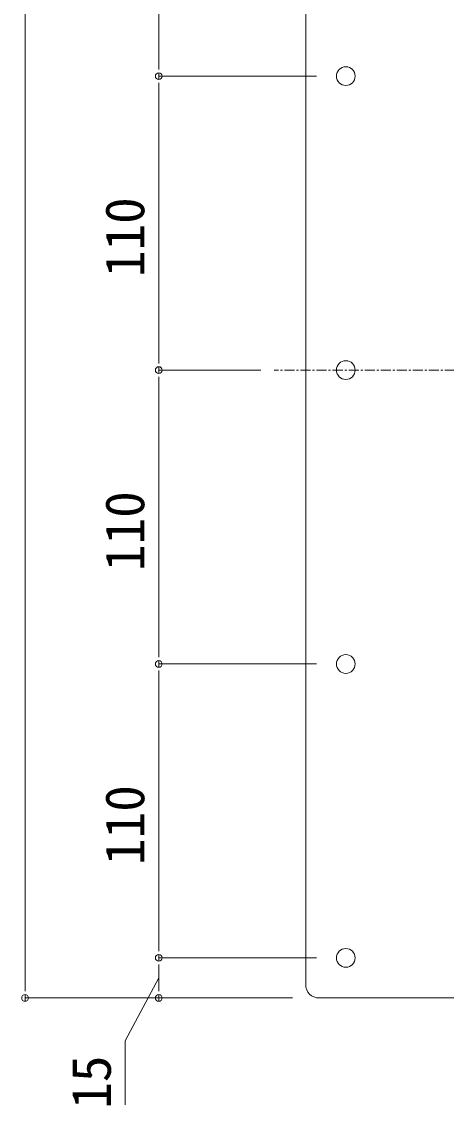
# Model space of a CAD drawing. Units: millimetres, scale not verified. Extents: x -1380 to 1380, y -955 to 955.
# Drawn here: x -791.2 to -632.4, y -50.1 to 355.4 of the extents above; entities that cross this region are included whole.
import ezdxf
from ezdxf.enums import TextEntityAlignment as Align

# ---------------------------------------------------------------- set-up
doc = ezdxf.new("R2010")
doc.units = ezdxf.units.MM
doc.header["$LTSCALE"] = 3
doc.linetypes.add('USER1', pattern=[2, 1.25, -0.25, 0.25, -0.25])
for name, color, linetype, lineweight in [('0-0_0', 7, 'Continuous', 15), ('0-3_L-1', 7, 'Continuous', 18), ('0-4_L-5', 2, 'USER1', 18), ('0-8_SUNPO', 7, 'Continuous', 18)]:
    doc.layers.add(name, color=color, linetype=linetype, lineweight=lineweight)
doc.styles.add('ＭＳ ゴシック', font='')
doc.styles.get('ＭＳ ゴシック').set_extended_font_data('MS Gothic')

msp = doc.modelspace()

# ---------------------------------------------------------------- linework, layer by layer
at = {"layer": '0-0_0'}
for p, q in [((-739.932, 337.527), (-739.932, 340.027)), ((-739.932, 336.277), (-739.932, 333.777)), ((-739.932, 333.777), (-739.932, 336.277)), ((-739.932, 332.527), (-739.932, 330.027)), ((-739.932, 227.527), (-739.932, 230.027)), ((-739.932, 226.277), (-739.932, 223.777)), ((-739.932, 223.777), (-739.932, 226.277)), ((-739.932, 222.527), (-739.932, 220.027)), ((-739.932, 117.527), (-739.932, 120.027)), ((-739.932, 116.277), (-739.932, 113.777)), ((-739.932, 113.777), (-739.932, 116.277)), ((-739.932, 112.527), (-739.932, 110.027)), ((-739.932, 7.527), (-739.932, 10.027)), ((-739.932, 6.277), (-739.932, 3.777)), ((-739.932, 3.777), (-739.932, 6.277)), ((-739.932, 2.527), (-739.932, 0.027)), ((-789.932, -7.473), (-789.932, -4.973)), ((-739.932, -7.473), (-739.932, -4.973)), ((-789.932, -11.223), (-789.932, -8.723)), ((-739.932, -11.223), (-739.932, -8.723))]:
    msp.add_line(p, q, dxfattribs=at)
for centre in [(-739.932, 335.027), (-739.932, 335.027), (-739.932, 225.027), (-739.932, 225.027), (-739.932, 115.027), (-739.932, 115.027), (-739.932, 5.027), (-739.932, 5.027), (-789.932, -9.973), (-739.932, -9.973)]:
    msp.add_circle(centre, 1.25, dxfattribs=at)
at = {"layer": '0-3_L-1'}
for p, q in [((-684.951, 455.027), (-684.951, -4.973)), ((-679.951, -9.973), (-219.951, -9.973))]:
    msp.add_line(p, q, dxfattribs=at)
for centre in [(-669.951, 335.027), (-669.951, 225.027), (-669.951, 115.027), (-669.951, 5.027)]:
    msp.add_circle(centre, 3.5, dxfattribs=at)
msp.add_arc((-679.951, -4.973), 5, 180, 270, dxfattribs=at)
at = {"layer": '0-4_L-5'}
msp.add_line((-203.126, 225.027), (-696.776, 225.027), dxfattribs=at)
at = {"layer": '0-8_SUNPO'}
for p, q in [((-789.932, -4.973), (-789.932, 455.027)), ((-739.932, 340.027), (-739.932, 440.027)), ((-680.951, 335.027), (-739.932, 335.027)), ((-680.951, 335.027), (-739.932, 335.027)), ((-739.932, 230.027), (-739.932, 330.027)), ((-701.776, 225.027), (-739.932, 225.027)), ((-701.776, 225.027), (-739.932, 225.027)), ((-739.932, 120.027), (-739.932, 220.027)), ((-680.951, 115.027), (-739.932, 115.027)), ((-680.951, 115.027), (-739.932, 115.027)), ((-739.932, 10.027), (-739.932, 110.027)), ((-680.951, 5.027), (-739.932, 5.027)), ((-680.951, 5.027), (-739.932, 5.027)), ((-739.932, -4.973), (-739.932, 0.027)), ((-689.951, -9.973), (-789.932, -9.973)), ((-689.951, -9.973), (-739.932, -9.973))]:
    msp.add_line(p, q, dxfattribs=at)
msp.add_lwpolyline([(-739.932, -2.473), (-752.432, -25.973), (-752.432, -49.902)], dxfattribs=at)

# ---------------------------------------------------------------- texts
at = {"layer": '0-8_SUNPO', "style": 'ＭＳ ゴシック'}
for s, p in [('110', (-740.932, 259.773)), ('110', (-740.932, 149.773)), ('110', (-740.932, 39.773)), ('15', (-753.432, -51.44))]:
    msp.add_text(s, height=14.66, rotation=90, dxfattribs=at).set_placement(p, align=Align.BOTTOM_LEFT)

doc.saveas('drawing.dxf')
